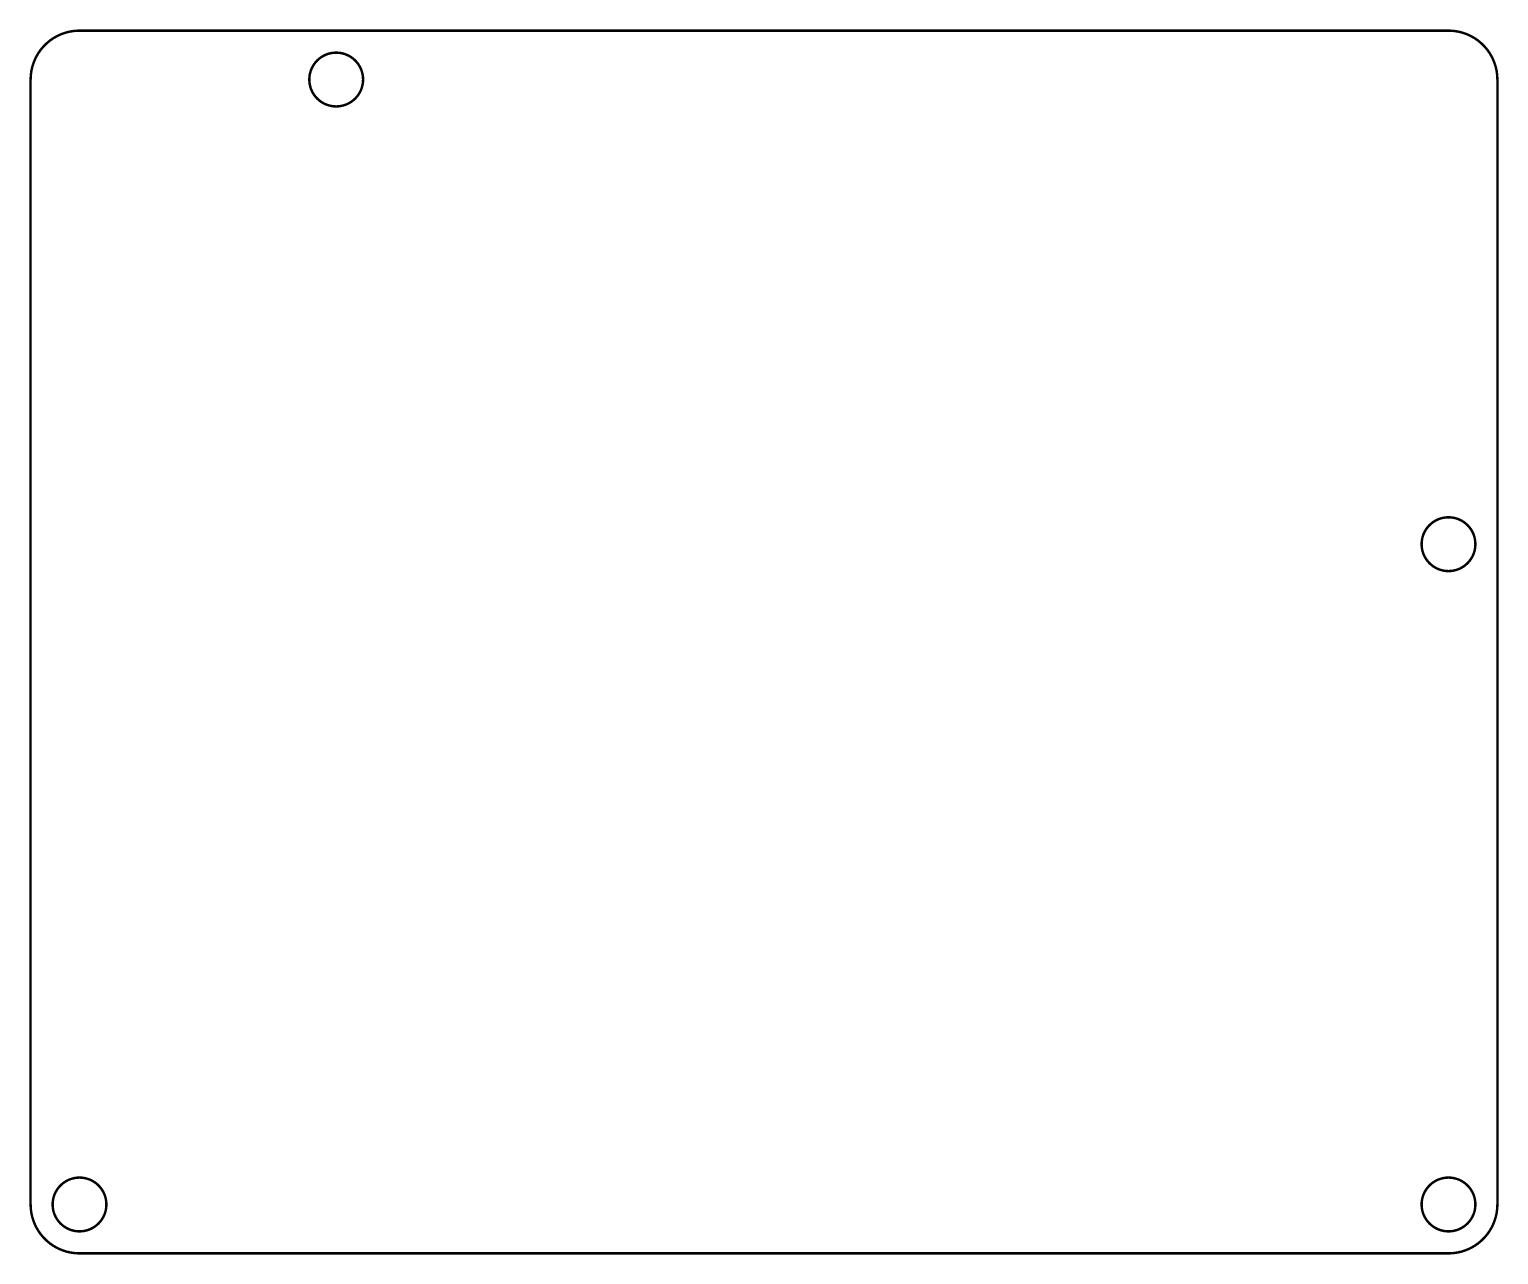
# Model space of a CAD drawing. Header units: millimetres. Extents: x 0 to 60.1, y 0 to 50.1.
import ezdxf

# ---------------------------------------------------------------- set-up
doc = ezdxf.new("R2010")
doc.units = ezdxf.units.MM
doc.layers.add('Mechanical1', color=6, linetype='Continuous')

msp = doc.modelspace()

# ---------------------------------------------------------------- linework, layer by layer
at = {"layer": 'Mechanical1', "const_width": 0.1}
for points in [[(0, 48, -0.414214), (2, 50)], [(58, 50, -0.414214), (60, 48)], [(2, 0, -0.414214), (0, 2)], [(60, 2, -0.414214), (58, 0)]]:
    msp.add_lwpolyline(points, format="xyb", dxfattribs=at)
for points in [[(2, 50), (58, 50)], [(0, 2), (0, 48)], [(60, 2), (60, 48)], [(2, 0), (58, 0)]]:
    msp.add_lwpolyline(points, dxfattribs=at)
at = {"layer": 'Mechanical1'}
for points, const_width in [([(1.975, 50, 1), (2.025, 50, 1)], 0.05), ([(1.975, 50, 1), (2.025, 50, 1)], 0.05), ([(57.975, 50, 1), (58.025, 50, 1)], 0.05), ([(57.975, 50, 1), (58.025, 50, 1)], 0.05), ([(13.6, 48, 1), (11.4, 48, 1)], 0.1), ([(-0.025, 48, 1), (0.025, 48, 1)], 0.05), ([(-0.025, 48, 1), (0.025, 48, 1)], 0.05), ([(11.375, 48, 1), (11.425, 48, 1)], 0.05), ([(13.575, 48, 1), (13.625, 48, 1)], 0.05), ([(59.975, 48, 1), (60.025, 48, 1)], 0.05), ([(59.975, 48, 1), (60.025, 48, 1)], 0.05), ([(59.1, 29, 1), (56.9, 29, 1)], 0.1), ([(56.875, 29, 1), (56.925, 29, 1)], 0.05), ([(59.075, 29, 1), (59.125, 29, 1)], 0.05), ([(3.1, 2, 1), (0.9, 2, 1)], 0.1), ([(59.1, 2, 1), (56.9, 2, 1)], 0.1), ([(-0.025, 2, 1), (0.025, 2, 1)], 0.05), ([(-0.025, 2, 1), (0.025, 2, 1)], 0.05), ([(0.875, 2, 1), (0.925, 2, 1)], 0.05), ([(3.075, 2, 1), (3.125, 2, 1)], 0.05), ([(56.875, 2, 1), (56.925, 2, 1)], 0.05), ([(59.075, 2, 1), (59.125, 2, 1)], 0.05), ([(59.975, 2, 1), (60.025, 2, 1)], 0.05), ([(59.975, 2, 1), (60.025, 2, 1)], 0.05), ([(1.975, 0, 1), (2.025, 0, 1)], 0.05), ([(1.975, 0, 1), (2.025, 0, 1)], 0.05), ([(57.975, 0, 1), (58.025, 0, 1)], 0.05), ([(57.975, 0, 1), (58.025, 0, 1)], 0.05)]:
    msp.add_lwpolyline(points, format="xyb", close=True, dxfattribs=dict(at, const_width=const_width))

doc.saveas('drawing.dxf')
